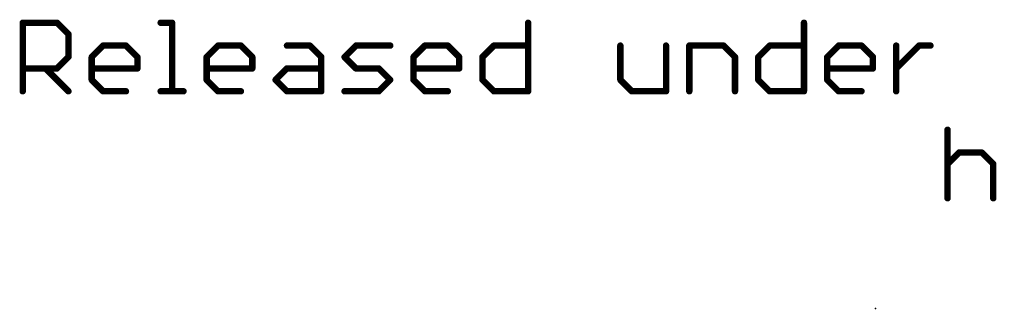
# Model space of a CAD drawing. Extents: x -30 to 77, y -18 to 22.
# Drawn here: x -30.48 to -7.29, y -17.78 to -10.92 of the extents above; entities that cross this region are included whole.
import ezdxf

# ---------------------------------------------------------------- set-up
doc = ezdxf.new("R2010")
doc.units = 0
doc.layers.add('23', color=53, linetype='CONTINUOUS')
doc.layers.add('51', color=53, linetype='CONTINUOUS')

msp = doc.modelspace()

# ---------------------------------------------------------------- linework, layer by layer
at = {"layer": '23'}
msp.add_point((-10.16, -17.78), dxfattribs=at)
at = {"layer": '51', "const_width": 0.1524}
for points in [[(-30.4038, -12.6238), (-30.4038, -10.9968)], [(-30.4038, -10.9968), (-29.5903, -10.9968)], [(-29.5903, -10.9968), (-29.3191, -11.268)], [(-27.1295, -10.9968), (-26.8583, -10.9968)], [(-26.8583, -10.9968), (-26.8583, -12.6238)], [(-18.4048, -10.9968), (-18.4048, -12.6238)], [(-11.8561, -10.9968), (-11.8561, -12.6238)], [(-29.3191, -11.268), (-29.3191, -11.8103)], [(-28.7666, -11.8103), (-28.4955, -11.5391)], [(-28.4955, -11.5391), (-27.9532, -11.5391)], [(-27.9532, -11.5391), (-27.682, -11.8103)], [(-26.0381, -11.8103), (-25.7669, -11.5391)], [(-25.7669, -11.5391), (-25.2246, -11.5391)], [(-25.2246, -11.5391), (-24.9534, -11.8103)], [(-24.1297, -11.5391), (-23.5874, -11.5391)], [(-23.5874, -11.5391), (-23.3162, -11.8103)], [(-22.7637, -11.8103), (-22.4926, -11.5391)], [(-22.4926, -11.5391), (-21.6791, -11.5391)], [(-21.1266, -11.8103), (-20.8554, -11.5391)], [(-20.8554, -11.5391), (-20.3131, -11.5391)], [(-20.3131, -11.5391), (-20.0419, -11.8103)], [(-19.4894, -11.8103), (-19.2183, -11.5391)], [(-19.2183, -11.5391), (-18.4048, -11.5391)], [(-16.2151, -11.5391), (-16.2151, -12.3526)], [(-15.1305, -12.6238), (-15.1305, -11.5391)], [(-14.578, -12.6238), (-14.578, -11.5391)], [(-14.578, -11.5391), (-13.7645, -11.5391)], [(-13.7645, -11.5391), (-13.4933, -11.8103)], [(-12.9408, -11.8103), (-12.6696, -11.5391)], [(-12.6696, -11.5391), (-11.8561, -11.5391)], [(-11.3036, -11.8103), (-11.0325, -11.5391)], [(-11.0325, -11.5391), (-10.4901, -11.5391)], [(-10.4901, -11.5391), (-10.219, -11.8103)], [(-9.6665, -12.6238), (-9.6665, -11.5391)], [(-9.6665, -12.0815), (-9.1242, -11.5391)], [(-9.1242, -11.5391), (-8.853, -11.5391)], [(-29.3191, -11.8103), (-29.5903, -12.0815)], [(-28.7666, -12.3526), (-28.7666, -11.8103)], [(-27.682, -11.8103), (-27.682, -12.0815)], [(-26.0381, -12.3526), (-26.0381, -11.8103)], [(-24.9534, -11.8103), (-24.9534, -12.0815)], [(-23.3162, -11.8103), (-23.3162, -12.6238)], [(-22.4926, -12.0815), (-22.7637, -11.8103)], [(-21.1266, -12.3526), (-21.1266, -11.8103)], [(-20.0419, -11.8103), (-20.0419, -12.0815)], [(-19.4894, -12.3526), (-19.4894, -11.8103)], [(-13.4933, -11.8103), (-13.4933, -12.6238)], [(-12.9408, -12.3526), (-12.9408, -11.8103)], [(-11.3036, -12.3526), (-11.3036, -11.8103)], [(-10.219, -11.8103), (-10.219, -12.0815)], [(-29.5903, -12.0815), (-30.4038, -12.0815)], [(-29.8615, -12.0815), (-29.3191, -12.6238)], [(-27.682, -12.0815), (-28.7666, -12.0815)], [(-24.9534, -12.0815), (-26.0381, -12.0815)], [(-24.4009, -12.3526), (-24.1297, -12.0815)], [(-24.1297, -12.0815), (-23.3162, -12.0815)], [(-21.9502, -12.0815), (-22.4926, -12.0815)], [(-21.6791, -12.3526), (-21.9502, -12.0815)], [(-20.0419, -12.0815), (-21.1266, -12.0815)], [(-10.219, -12.0815), (-11.3036, -12.0815)], [(-28.4955, -12.6238), (-28.7666, -12.3526)], [(-25.7669, -12.6238), (-26.0381, -12.3526)], [(-24.1297, -12.6238), (-24.4009, -12.3526)], [(-21.9502, -12.6238), (-21.6791, -12.3526)], [(-20.8554, -12.6238), (-21.1266, -12.3526)], [(-19.2183, -12.6238), (-19.4894, -12.3526)], [(-16.2151, -12.3526), (-15.944, -12.6238)], [(-12.6696, -12.6238), (-12.9408, -12.3526)], [(-11.0325, -12.6238), (-11.3036, -12.3526)], [(-27.9532, -12.6238), (-28.4955, -12.6238)], [(-27.1295, -12.6238), (-26.5872, -12.6238)], [(-25.2246, -12.6238), (-25.7669, -12.6238)], [(-23.3162, -12.6238), (-24.1297, -12.6238)], [(-22.7637, -12.6238), (-21.9502, -12.6238)], [(-20.3131, -12.6238), (-20.8554, -12.6238)], [(-18.4048, -12.6238), (-19.2183, -12.6238)], [(-15.944, -12.6238), (-15.1305, -12.6238)], [(-11.8561, -12.6238), (-12.6696, -12.6238)], [(-10.4901, -12.6238), (-11.0325, -12.6238)], [(-8.4466, -13.5368), (-8.4466, -15.1638)], [(-8.4466, -14.3503), (-8.1755, -14.0791)], [(-8.1755, -14.0791), (-7.6332, -14.0791)], [(-7.6332, -14.0791), (-7.362, -14.3503)], [(-7.362, -14.3503), (-7.362, -15.1638)]]:
    msp.add_lwpolyline(points, dxfattribs=at)
at = {"layer": '51', "const_width": 0.0762}
for points in [[(-30.3657, -10.9968, 1), (-30.4419, -10.9968)], [(-30.4038, -10.9587, 1), (-30.4038, -11.0349)], [(-29.5634, -10.9699, 1), (-29.6172, -11.0238)], [(-29.5903, -11.0349, 1), (-29.5903, -10.9587)], [(-27.1295, -10.9587, 1), (-27.1295, -11.0349)], [(-26.8202, -10.9968, 1), (-26.8964, -10.9968)], [(-26.8583, -11.0349, 1), (-26.8583, -10.9587)], [(-18.3667, -10.9968, 1), (-18.4429, -10.9968)], [(-11.818, -10.9968, 1), (-11.8942, -10.9968)], [(-29.281, -11.268, 1), (-29.3572, -11.268)], [(-29.3461, -11.2949, 1), (-29.2922, -11.241)], [(-28.4955, -11.501, 1), (-28.4955, -11.5772)], [(-28.4685, -11.5661, 1), (-28.5224, -11.5122)], [(-27.9262, -11.5122, 1), (-27.9801, -11.5661)], [(-27.9532, -11.5772, 1), (-27.9532, -11.501)], [(-25.7669, -11.501, 1), (-25.7669, -11.5772)], [(-25.7399, -11.5661, 1), (-25.7938, -11.5122)], [(-25.1976, -11.5122, 1), (-25.2515, -11.5661)], [(-25.2246, -11.5772, 1), (-25.2246, -11.501)], [(-24.1297, -11.501, 1), (-24.1297, -11.5772)], [(-23.5605, -11.5122, 1), (-23.6143, -11.5661)], [(-23.5874, -11.5772, 1), (-23.5874, -11.501)], [(-22.4926, -11.501, 1), (-22.4926, -11.5772)], [(-22.4656, -11.5661, 1), (-22.5195, -11.5122)], [(-21.6791, -11.5772, 1), (-21.6791, -11.501)], [(-20.8554, -11.501, 1), (-20.8554, -11.5772)], [(-20.8285, -11.5661, 1), (-20.8824, -11.5122)], [(-20.2861, -11.5122, 1), (-20.34, -11.5661)], [(-20.3131, -11.5772, 1), (-20.3131, -11.501)], [(-19.2183, -11.501, 1), (-19.2183, -11.5772)], [(-19.1913, -11.5661, 1), (-19.2452, -11.5122)], [(-18.4048, -11.5772, 1), (-18.4048, -11.501)], [(-16.177, -11.5391, 1), (-16.2532, -11.5391)], [(-15.0924, -11.5391, 1), (-15.1686, -11.5391)], [(-14.5399, -11.5391, 1), (-14.6161, -11.5391)], [(-14.578, -11.501, 1), (-14.578, -11.5772)], [(-13.7375, -11.5122, 1), (-13.7914, -11.5661)], [(-13.7645, -11.5772, 1), (-13.7645, -11.501)], [(-12.6696, -11.501, 1), (-12.6696, -11.5772)], [(-12.6427, -11.5661, 1), (-12.6966, -11.5122)], [(-11.8561, -11.5772, 1), (-11.8561, -11.501)], [(-11.0325, -11.501, 1), (-11.0325, -11.5772)], [(-11.0055, -11.5661, 1), (-11.0594, -11.5122)], [(-10.4632, -11.5122, 1), (-10.5171, -11.5661)], [(-10.4901, -11.5772, 1), (-10.4901, -11.501)], [(-9.6284, -11.5391, 1), (-9.7046, -11.5391)], [(-9.1242, -11.501, 1), (-9.1242, -11.5772)], [(-9.0972, -11.5661, 1), (-9.1511, -11.5122)], [(-8.853, -11.5772, 1), (-8.853, -11.501)], [(-29.3572, -11.8103, 1), (-29.281, -11.8103)], [(-29.2922, -11.8372, 1), (-29.3461, -11.7834)], [(-28.7285, -11.8103, 1), (-28.8047, -11.8103)], [(-28.7936, -11.7834, 1), (-28.7397, -11.8372)], [(-27.6439, -11.8103, 1), (-27.7201, -11.8103)], [(-27.7089, -11.8372, 1), (-27.655, -11.7834)], [(-26, -11.8103, 1), (-26.0762, -11.8103)], [(-26.065, -11.7834, 1), (-26.0111, -11.8372)], [(-24.9153, -11.8103, 1), (-24.9915, -11.8103)], [(-24.9803, -11.8372, 1), (-24.9264, -11.7834)], [(-23.2781, -11.8103, 1), (-23.3543, -11.8103)], [(-23.3432, -11.8372, 1), (-23.2893, -11.7834)], [(-22.7368, -11.7834, 1), (-22.7907, -11.8372)], [(-22.7907, -11.7834, 1), (-22.7368, -11.8372)], [(-21.0885, -11.8103, 1), (-21.1647, -11.8103)], [(-21.1535, -11.7834, 1), (-21.0996, -11.8372)], [(-20.0038, -11.8103, 1), (-20.08, -11.8103)], [(-20.0689, -11.8372, 1), (-20.015, -11.7834)], [(-19.4513, -11.8103, 1), (-19.5275, -11.8103)], [(-19.5164, -11.7834, 1), (-19.4625, -11.8372)], [(-13.4552, -11.8103, 1), (-13.5314, -11.8103)], [(-13.5202, -11.8372, 1), (-13.4664, -11.7834)], [(-12.9027, -11.8103, 1), (-12.9789, -11.8103)], [(-12.9677, -11.7834, 1), (-12.9139, -11.8372)], [(-11.2655, -11.8103, 1), (-11.3417, -11.8103)], [(-11.3306, -11.7834, 1), (-11.2767, -11.8372)], [(-10.1809, -11.8103, 1), (-10.2571, -11.8103)], [(-10.2459, -11.8372, 1), (-10.192, -11.7834)], [(-30.4038, -12.0434, 1), (-30.4038, -12.1196)], [(-29.8345, -12.0545, 1), (-29.8884, -12.1084)], [(-29.6172, -12.0545, 1), (-29.5634, -12.1084)], [(-29.5903, -12.1196, 1), (-29.5903, -12.0434)], [(-28.7666, -12.0434, 1), (-28.7666, -12.1196)], [(-27.7201, -12.0815, 1), (-27.6439, -12.0815)], [(-27.682, -12.1196, 1), (-27.682, -12.0434)], [(-26.0381, -12.0434, 1), (-26.0381, -12.1196)], [(-24.9915, -12.0815, 1), (-24.9153, -12.0815)], [(-24.9534, -12.1196, 1), (-24.9534, -12.0434)], [(-24.1297, -12.0434, 1), (-24.1297, -12.1196)], [(-24.1028, -12.1084, 1), (-24.1567, -12.0545)], [(-23.3162, -12.1196, 1), (-23.3162, -12.0434)], [(-22.4926, -12.0434, 1), (-22.4926, -12.1196)], [(-22.5195, -12.1084, 1), (-22.4656, -12.0545)], [(-21.9233, -12.0545, 1), (-21.9772, -12.1084)], [(-21.9502, -12.1196, 1), (-21.9502, -12.0434)], [(-21.1266, -12.0434, 1), (-21.1266, -12.1196)], [(-20.08, -12.0815, 1), (-20.0038, -12.0815)], [(-20.0419, -12.1196, 1), (-20.0419, -12.0434)], [(-11.3036, -12.0434, 1), (-11.3036, -12.1196)], [(-10.2571, -12.0815, 1), (-10.1809, -12.0815)], [(-10.219, -12.1196, 1), (-10.219, -12.0434)], [(-9.6934, -12.0545, 1), (-9.6395, -12.1084)], [(-28.7397, -12.3257, 1), (-28.7936, -12.3796)], [(-26.0111, -12.3257, 1), (-26.065, -12.3796)], [(-24.374, -12.3257, 1), (-24.4278, -12.3796)], [(-24.4278, -12.3257, 1), (-24.374, -12.3796)], [(-21.6521, -12.3796, 1), (-21.706, -12.3257)], [(-21.706, -12.3796, 1), (-21.6521, -12.3257)], [(-21.0996, -12.3257, 1), (-21.1535, -12.3796)], [(-19.4625, -12.3257, 1), (-19.5164, -12.3796)], [(-16.1882, -12.3257, 1), (-16.2421, -12.3796)], [(-12.9139, -12.3257, 1), (-12.9677, -12.3796)], [(-11.2767, -12.3257, 1), (-11.3306, -12.3796)], [(-28.8047, -12.3526, 1), (-28.7285, -12.3526)], [(-26.0762, -12.3526, 1), (-26, -12.3526)], [(-21.1647, -12.3526, 1), (-21.0885, -12.3526)], [(-19.5275, -12.3526, 1), (-19.4513, -12.3526)], [(-16.2532, -12.3526, 1), (-16.177, -12.3526)], [(-12.9789, -12.3526, 1), (-12.9027, -12.3526)], [(-11.3417, -12.3526, 1), (-11.2655, -12.3526)], [(-30.4419, -12.6238, 1), (-30.3657, -12.6238)], [(-29.3461, -12.6507, 1), (-29.2922, -12.5969)], [(-28.4955, -12.5857, 1), (-28.4955, -12.6619)], [(-28.5224, -12.6507, 1), (-28.4685, -12.5969)], [(-27.9532, -12.6619, 1), (-27.9532, -12.5857)], [(-27.1295, -12.5857, 1), (-27.1295, -12.6619)], [(-26.8964, -12.6238, 1), (-26.8202, -12.6238)], [(-26.5872, -12.6619, 1), (-26.5872, -12.5857)], [(-25.7669, -12.5857, 1), (-25.7669, -12.6619)], [(-25.7938, -12.6507, 1), (-25.7399, -12.5969)], [(-25.2246, -12.6619, 1), (-25.2246, -12.5857)], [(-24.1297, -12.5857, 1), (-24.1297, -12.6619)], [(-24.1567, -12.6507, 1), (-24.1028, -12.5969)], [(-23.3543, -12.6238, 1), (-23.2781, -12.6238)], [(-23.3162, -12.6619, 1), (-23.3162, -12.5857)], [(-22.7637, -12.5857, 1), (-22.7637, -12.6619)], [(-21.9772, -12.5969, 1), (-21.9233, -12.6507)], [(-21.9502, -12.6619, 1), (-21.9502, -12.5857)], [(-20.8554, -12.5857, 1), (-20.8554, -12.6619)], [(-20.8824, -12.6507, 1), (-20.8285, -12.5969)], [(-20.3131, -12.6619, 1), (-20.3131, -12.5857)], [(-19.2183, -12.5857, 1), (-19.2183, -12.6619)], [(-19.2452, -12.6507, 1), (-19.1913, -12.5969)], [(-18.4429, -12.6238, 1), (-18.3667, -12.6238)], [(-18.4048, -12.6619, 1), (-18.4048, -12.5857)], [(-15.944, -12.5857, 1), (-15.944, -12.6619)], [(-15.9709, -12.6507, 1), (-15.917, -12.5969)], [(-15.1686, -12.6238, 1), (-15.0924, -12.6238)], [(-15.1305, -12.6619, 1), (-15.1305, -12.5857)], [(-14.6161, -12.6238, 1), (-14.5399, -12.6238)], [(-13.5314, -12.6238, 1), (-13.4552, -12.6238)], [(-12.6696, -12.5857, 1), (-12.6696, -12.6619)], [(-12.6966, -12.6507, 1), (-12.6427, -12.5969)], [(-11.8942, -12.6238, 1), (-11.818, -12.6238)], [(-11.8561, -12.6619, 1), (-11.8561, -12.5857)], [(-11.0325, -12.5857, 1), (-11.0325, -12.6619)], [(-11.0594, -12.6507, 1), (-11.0055, -12.5969)], [(-10.4901, -12.6619, 1), (-10.4901, -12.5857)], [(-9.7046, -12.6238, 1), (-9.6284, -12.6238)], [(-8.4085, -13.5368, 1), (-8.4847, -13.5368)], [(-8.1755, -14.041, 1), (-8.1755, -14.1172)], [(-8.1485, -14.1061, 1), (-8.2024, -14.0522)], [(-7.6062, -14.0522, 1), (-7.6601, -14.1061)], [(-7.6332, -14.1172, 1), (-7.6332, -14.041)], [(-8.4736, -14.3234, 1), (-8.4197, -14.3772)], [(-7.3239, -14.3503, 1), (-7.4001, -14.3503)], [(-7.3889, -14.3772, 1), (-7.335, -14.3234)], [(-8.4847, -15.1638, 1), (-8.4085, -15.1638)], [(-7.4001, -15.1638, 1), (-7.3239, -15.1638)]]:
    msp.add_lwpolyline(points, format="xyb", dxfattribs=at)

doc.saveas('drawing.dxf')
